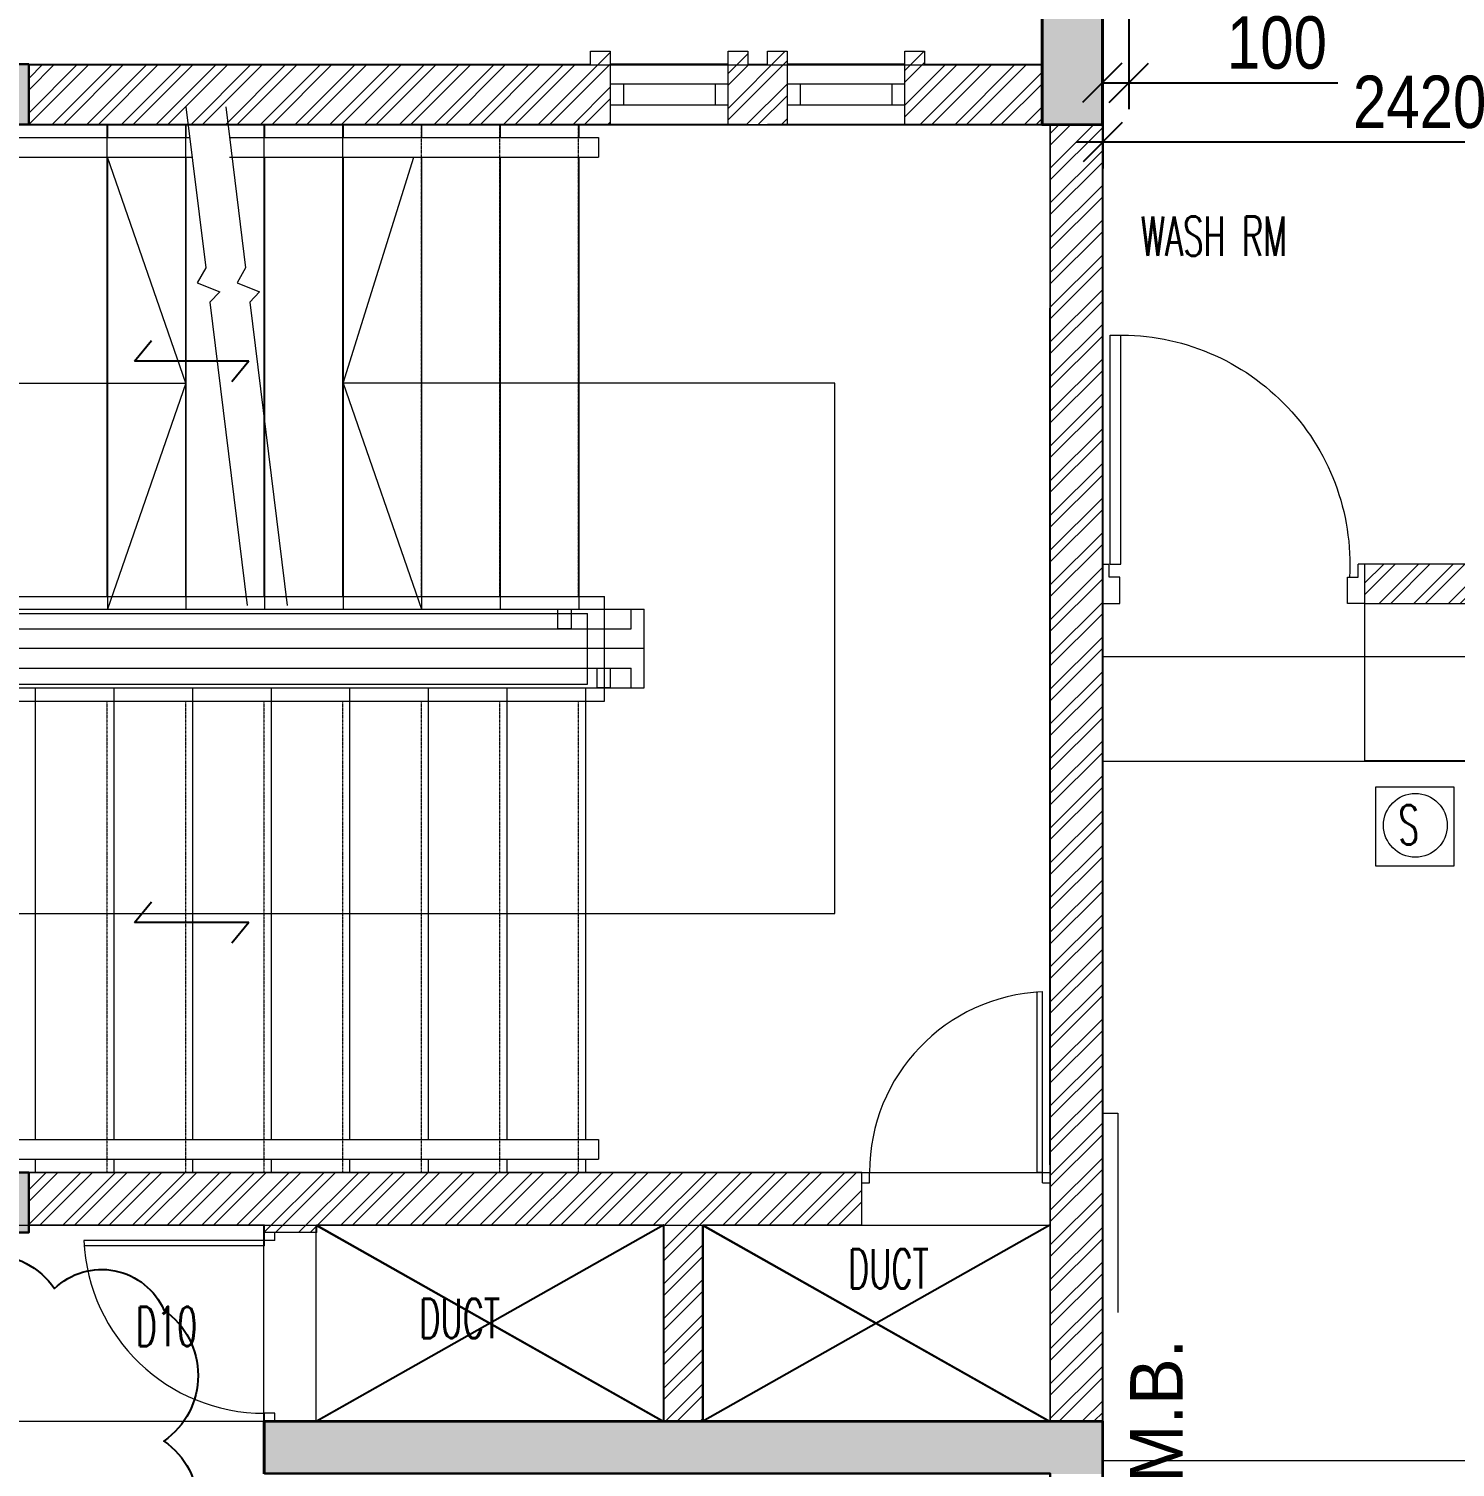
# Model space of a CAD drawing. Header units: inches. Extents: x 5899882 to 5988838, y -468923 to -96891.
# Drawn here: x 5941288 to 5946734, y -274021 to -268529 of the extents above; entities that cross this region are included whole.
import ezdxf

# ---------------------------------------------------------------- set-up
doc = ezdxf.new("R2010")
doc.units = ezdxf.units.IN
doc.header["$MEASUREMENT"] = 0
doc.linetypes.add('DASHED', pattern=[0.75, 0.5, -0.25])
doc.layers.get('Defpoints').update_dxf_attribs({"color": 8})
for name, color, linetype in [('0- SLC ARCH LAYOUT', 7, 'Continuous'), ('0- SLC DIMENSION', 7, 'Continuous'), ('0-SLC RCC 2ND. FLOOR', 7, 'Continuous'), ('CL', 7, 'Continuous')]:
    doc.layers.add(name, color=color, linetype=linetype)
for name, color, linetype, lineweight in [('ARCL-BOARD', 8, 'Continuous', 9), ('ARCL-HATCH-B', 8, 'Continuous', 5), ('ARLC-COL', 8, 'Continuous', 30), ('ARLC-DOOR-W', 8, 'Continuous', 5), ('ARLC-ELE0', 8, 'Continuous', 9), ('ARLC-ELE1', 8, 'Continuous', 13), ('ARLC-FUR (NOMN)', 8, 'Continuous', 9), ('ARLC-FURN', 8, 'Continuous', 9), ('ARLC-GRILL', 8, 'Continuous', 9), ('ARLC-HATCH-C', 8, 'Continuous', 5), ('ARLC-RCC', 8, 'Continuous', 25), ('ARLC-TEXT0', 8, 'Continuous', 20), ('ARLC-WALL', 8, 'Continuous', 15)]:
    doc.layers.add(name, color=color, linetype=linetype, lineweight=lineweight)
doc.styles.add('RS', font='simplex8.shx', dxfattribs={"width": 0.6, "height": 150})
doc.styles.add('swati', font='GOTHIC.TTF')
doc.styles.add('swis cn bt', font='swissc.ttf')
doc.dimstyles.new('SLC', dxfattribs={"dimtxt": 200, "dimasz": 150, "dimexe": 100, "dimexo": 0, "dimgap": 50, "dimtad": 1, "dimdec": 0, "dimrnd": 5, "dimzin": 1, "dimdsep": 46, "dimtxsty": 'swis cn bt', "dimblk": 'OBLIQUE', "dimcen": 60, "dimdle": 100, "dimclrd": 256, "dimclre": 256, "dimclrt": 256, "dimazin": 0, "dimtfac": 1, "dimtdec": 0, "dimtofl": 0, "dimtmove": 0, "dimatfit": 3, "dimfxl": 0.18, "dimtolj": 1, "dimtzin": 0, "dimarcsym": 0})
pattern_1 = [(45, (-5806111.7, 109613.3), (-66.2912607, 66.2912607), []), (45, (-5806067.505, 109613.3), (-66.2912607, 66.2912607), [])]

# ---------------------------------------------------------------- blocks, each defined once
blk = doc.blocks.new('jjuj')
at = {"layer": 'ARLC-DOOR-W', "ltscale": 0.1}
for p, q in [((5733136.3, -29654.3), (5733136.3, -29679.3)), ((5733286.3, -29654.3), (5733286.3, -29719.3))]:
    blk.add_line(p, q, dxfattribs=at)
blk.add_lwpolyline([(5733286.3, -29719.3), (5733186.3, -29719.3), (5733186.3, -29679.3), (5733136.3, -29679.3)], dxfattribs=at)
blk = doc.blocks.new('gfhmk')
at = {"layer": 'ARLC-DOOR-W', "ltscale": 0.1}
for p, q in [((5733137, -36568), (5732262.9, -36568)), ((5733137, -36568), (5733137, -36608)), ((5733137, -36608), (5732262, -36608))]:
    blk.add_line(p, q, dxfattribs=at)
blk.add_arc((5733137, -36608), 875, 177.3797, 273.233, dxfattribs=at)
blk = doc.blocks.new('A$7E4912E38371FE')
at = {"layer": 'ARLC-DOOR-W'}
for p, q in [((670, 40), (670, 730)), ((690, 40), (690, 730)), ((0, 40), (30, 40)), ((0, 0), (30, 0)), ((690, 40), (670, 40)), ((690, 0), (720, 0))]:
    blk.add_line(p, q, dxfattribs=at)
at = {"layer": 'ARLC-DOOR-W', "ltscale": 0.1}
for points in [[(30, 0), (30, 40)], [(690, 0), (690, 40)]]:
    blk.add_lwpolyline(points, dxfattribs=at)
at = {"layer": 'ARLC-DOOR-W'}
blk.add_arc((720, 40), 690, 92.4919, 180, dxfattribs=at)
blk = doc.blocks.new('A$7E4912E391137F')
at = {"layer": 'ARLC-DOOR-W'}
for p, q in [((690, 690), (690, 720)), ((730, 690), (730, 720)), ((690, 690), (0, 690)), ((690, 670), (0, 670)), ((690, 670), (690, 690)), ((690, 0), (690, 30)), ((730, 0), (730, 30))]:
    blk.add_line(p, q, dxfattribs=at)
at = {"layer": 'ARLC-DOOR-W', "ltscale": 0.1}
for points in [[(730, 690), (690, 690)], [(730, 30), (690, 30)]]:
    blk.add_lwpolyline(points, dxfattribs=at)
at = {"layer": 'ARLC-DOOR-W'}
blk.add_arc((690, 720), 690, 182.4919, 270, dxfattribs=at)
blk = doc.blocks.new('A$C3DAD2E9A')
at = {"layer": 'ARCL-HATCH-B'}
h = blk.add_hatch(dxfattribs=at)
h.set_pattern_fill('ANSI32', color=256, scale=250)
h.set_pattern_definition(pattern_1)
h.paths.add_polyline_path([(3104.7, 3473.5), (2722.2, 3473.5), (2722.2, 6241.5), (2622.2, 6241.5), (2622.2, 3473.5), (1202.2, 3473.5), (1202.2, 3323.5), (3104.7, 3323.5)])
h = blk.add_hatch(dxfattribs=at)
h.set_pattern_fill('ANSI32', color=256, scale=250)
h.set_pattern_definition(pattern_1)
h.paths.add_polyline_path([(-1677.8, 5431.5), (-1752.8, 5431.5), (-1752.8, 5381.5), (-3897.8, 5381.5), (-3897.8, 5151.5), (-3289.4, 5151.5), (-3297.8, 5219.6), (-3297.8, 5219.6), (-3289.4, 5151.5), (-3137.6, 5151.5), (-3146, 5219.6), (-3146, 5219.6), (-3137.6, 5151.5), (-1677.8, 5151.5)])
h = blk.add_hatch(dxfattribs=at)
h.set_pattern_fill('ANSI32', color=256, scale=250)
h.set_pattern_definition(pattern_1)
h.paths.add_polyline_path([(-1002.8, 5431.5), (-1077.8, 5431.5), (-1077.8, 5381.5), (-1152.8, 5381.5), (-1152.8, 5431.5), (-1227.8, 5431.5), (-1227.8, 5151.5), (-1152.8, 5151.5), (-1077.8, 5151.5), (-1002.8, 5151.5)])
h = blk.add_hatch(dxfattribs=at)
h.set_pattern_fill('ANSI32', color=256, scale=250)
h.set_pattern_definition(pattern_1)
h.paths.add_polyline_path([(-27.8, 5381.5), (-477.8, 5381.5), (-477.8, 5431.5), (-552.8, 5431.5), (-552.8, 5151.5), (-27.8, 5151.5)])
h = blk.add_hatch(dxfattribs=at)
h.set_pattern_fill('ANSI32', color=256, scale=250)
h.set_pattern_definition(pattern_1)
h.paths.add_polyline_path([(202.2, 5151.5), (2.2, 5151.5), (2.2, 201.5), (202.2, 201.5), (202.2, 1376.8)])
h = blk.add_hatch(dxfattribs=at)
h.set_pattern_fill('ANSI32', color=256, scale=250)
h.set_pattern_definition(pattern_1)
h.paths.add_polyline_path([(-717.8, 1151.5), (-3897.8, 1151.5), (-3897.8, 951.5), (-2997.8, 951.5), (-2997.8, 921.5), (-2797.8, 921.5), (-2797.8, 951.5), (-1470.1, 951.5), (-1472.8, 950), (-1472.8, 201.5), (-1322.8, 201.5), (-1322.8, 951.5), (-717.8, 951.5)])
at = {"layer": 'ARLC-HATCH-C', "ltscale": 0.1}
for points in [[(-27.8, 5217.4), (-27.8, 6961.5), (202.2, 6961.5), (202.2, 6572.4), (202.2, 6172.4), (202.2, 5151.5), (-27.8, 5151.5)], [(-5097.8, 5151.5), (-4797.8, 5151.5), (-4497.8, 5151.5), (-4197.8, 5151.5), (-3897.8, 5151.5), (-3897.8, 5381.5), (-5097.8, 5381.5)], [(-5097.8, 921.5), (-5097.8, 1151.5), (-4797.8, 1151.5), (-4497.8, 1151.5), (-4197.8, 1151.5), (-4042.2, 1151.5), (-3897.8, 1151.5), (-3897.8, 951.5), (-3897.8, 921.5)], [(-2997.8, 1.5), (-2997.8, 201.5), (-2797.8, 201.5), (202.2, 201.5), (202.2, 1.5), (2.2, 1.5), (-2797.8, 1.5)]]:
    blk.add_hatch(color=256, dxfattribs=at).paths.add_polyline_path(points)
at = {"layer": 'ARCL-BOARD'}
blk.add_lwpolyline([(202.2, 1376.8), (260.2, 1376.8), (260.2, -1223.2), (202.2, -1223.2)], close=True, dxfattribs=at)
at = {"layer": 'ARLC-COL'}
for points in [[(-27.8, 6961.5), (202.2, 6961.5), (202.2, 5151.5), (-27.8, 5151.5)], [(-5097.8, 1151.5), (-3897.8, 1151.5), (-3897.8, 921.5), (-5097.8, 921.5)]]:
    blk.add_lwpolyline(points, close=True, dxfattribs=at)
at = {"layer": 'ARLC-COL', "ltscale": 0.1}
blk.add_lwpolyline([(-5097.8, 5381.5), (-3897.8, 5381.5), (-3897.8, 5151.5), (-5097.8, 5151.5)], close=True, dxfattribs=at)
at = {"layer": 'ARLC-COL'}
blk.add_lwpolyline([(-2997.8, 201.5), (202.2, 201.5), (202.2, -7248.5), (2.2, -7248.5), (2.2, -6298.5), (-2997.8, -6298.5), (-2997.8, -6098.5), (2.2, -6098.5), (2.2, -4198.5), (-2997.8, -4198.5), (-2997.8, -3998.5), (2.2, -3998.5), (2.2, -2098.5), (-2997.8, -2098.5), (-2997.8, -1898.5), (2.2, -1898.5), (2.2, 1.5), (-2997.8, 1.5), (-2998.3, 201.5)], dxfattribs=at)
at = {"layer": 'ARLC-DOOR-W'}
for p, q in [((-1677.8, 5306.5), (-1227.8, 5306.5)), ((-1627.8, 5306.5), (-1627.8, 5226.5)), ((-1277.8, 5306.5), (-1277.8, 5226.5)), ((-1002.8, 5306.5), (-552.8, 5306.5)), ((-952.8, 5306.5), (-952.8, 5226.5)), ((-602.8, 5306.5), (-602.8, 5226.5)), ((-1677.8, 5226.5), (-1227.8, 5226.5)), ((-1002.8, 5226.5), (-552.8, 5226.5))]:
    blk.add_line(p, q, dxfattribs=at)
at = {"layer": 'ARLC-ELE0'}
for p, q in [((-1227.8, 5381.5), (-1677.8, 5381.5)), ((-1227.8, 5381.5), (-1677.8, 5381.5)), ((-552.8, 5381.5), (-1002.8, 5381.5)), ((-552.8, 5381.5), (-1002.8, 5381.5)), ((-1227.8, 5151.5), (-1677.8, 5151.5)), ((-1227.8, 5151.5), (-1677.8, 5151.5)), ((-552.8, 5151.5), (-1002.8, 5151.5)), ((-552.8, 5151.5), (-1002.8, 5151.5)), ((-5297.8, 3301.5), (-1547.8, 3301.5)), ((-5297.8, 3301.5), (-1547.8, 3301.5)), ((-1547.8, 3001.5), (-1547.8, 3301.5)), ((-1547.8, 3001.5), (-1547.8, 3301.5)), ((-1547.8, 3151.5), (-5297.8, 3151.5)), ((-1547.8, 3151.5), (-5297.8, 3151.5)), ((-5297.8, 3001.5), (-1547.8, 3001.5)), ((-5297.8, 3001.5), (-1547.8, 3001.5)), ((-3872.8, 3001.5), (-3872.8, 1276.5)), ((-3872.8, 3001.5), (-3872.8, 1276.5)), ((-3572.8, 3001.5), (-3572.8, 1275.7)), ((-3572.8, 3001.5), (-3572.8, 1275.7)), ((-3272.8, 3001.5), (-3272.8, 1276.5)), ((-3272.8, 3001.5), (-3272.8, 1276.5)), ((-2972.8, 3001.5), (-2972.8, 1276.5)), ((-2972.8, 3001.5), (-2972.8, 1276.5)), ((-2672.8, 3001.5), (-2672.8, 1276.5)), ((-2672.8, 3001.5), (-2672.8, 1276.5)), ((-2372.8, 3001.5), (-2372.8, 1276.5)), ((-2372.8, 3001.5), (-2372.8, 1276.5)), ((-2072.8, 3001.5), (-2072.8, 1276.5)), ((-2072.8, 3001.5), (-2072.8, 1276.5)), ((-1772.8, 3001.5), (-1772.8, 1276.5)), ((-1772.8, 3001.5), (-1772.8, 1276.5)), ((-3872.8, 1201.5), (-3872.8, 1151.5)), ((-3872.8, 1201.5), (-3872.8, 1151.5)), ((-3572.8, 1201.5), (-3572.8, 1151.5)), ((-3572.8, 1201.5), (-3572.8, 1151.5)), ((-3272.8, 1201.5), (-3272.8, 1151.5)), ((-3272.8, 1201.5), (-3272.8, 1151.5)), ((-2972.8, 1201.5), (-2972.8, 1151.5)), ((-2972.8, 1201.5), (-2972.8, 1151.5)), ((-2672.8, 1201.5), (-2672.8, 1151.5)), ((-2672.8, 1201.5), (-2672.8, 1151.5)), ((-2372.8, 1201.5), (-2372.8, 1151.5)), ((-2372.8, 1201.5), (-2372.8, 1151.5)), ((-2072.8, 1201.5), (-2072.8, 1151.5)), ((-2072.8, 1201.5), (-2072.8, 1151.5)), ((-1772.8, 1201.5), (-1772.8, 1151.5)), ((-1772.8, 1201.5), (-1772.8, 1151.5)), ((-2797.8, 951.5), (-1472.8, 201.5)), ((-1472.8, 951.5), (-2797.8, 201.5)), ((-2797.8, 950), (-1472.8, 200)), ((-1472.8, 950), (-2797.8, 200)), ((-1322.8, 951.5), (2.2, 201.5)), ((2.2, 951.5), (-1322.8, 201.5))]:
    blk.add_line(p, q, dxfattribs=at)
at = {"layer": 'ARLC-ELE0', "ltscale": 0.008}
for p, q in [((-3597.8, 5151.5), (-3597.8, 5101.5)), ((-3597.8, 5151.5), (-3597.8, 5101.5)), ((-3297.8, 5151.5), (-3297.8, 5101.5)), ((-3297.8, 5151.5), (-3297.8, 5101.5)), ((-2997.8, 5151.5), (-2997.8, 5101.5)), ((-2997.8, 5151.5), (-2997.8, 5101.5)), ((-2697.8, 5151.5), (-2697.8, 5101.5)), ((-2697.8, 5151.5), (-2697.8, 5101.5)), ((-2397.8, 5151.5), (-2397.8, 5101.5)), ((-2397.8, 5151.5), (-2397.8, 5101.5)), ((-2097.8, 5151.5), (-2097.8, 5101.5)), ((-2097.8, 5151.5), (-2097.8, 5101.5)), ((-1797.8, 5151.5), (-1797.8, 5101.5)), ((-1797.8, 5151.5), (-1797.8, 5101.5)), ((-3597.8, 5026.5), (-3597.8, 3301.5)), ((-3597.8, 5026.5), (-3597.8, 3301.5)), ((-3297.8, 5026.5), (-3297.8, 3301.5)), ((-3297.8, 5026.5), (-3297.8, 3301.5)), ((-2997.8, 5026.5), (-2997.8, 3301.5)), ((-2997.8, 5026.5), (-2997.8, 3301.5)), ((-2697.8, 5026.5), (-2697.8, 3301.5)), ((-2697.8, 5026.5), (-2697.8, 3301.5)), ((-2397.8, 5026.5), (-2397.8, 3301.5)), ((-2397.8, 5026.5), (-2397.8, 3301.5)), ((-2097.8, 5026.5), (-2097.8, 3301.5)), ((-2097.8, 5026.5), (-2097.8, 3301.5)), ((-1797.8, 5026.5), (-1797.8, 3301.5)), ((-1797.8, 5026.5), (-1797.8, 3301.5))]:
    blk.add_line(p, q, dxfattribs=at)
at = {"layer": 'ARLC-ELE0'}
for points in [[(-3297.8, 5219.6), (-3222.2, 4605.1), (-3254.3, 4546.9), (-3168.9, 4513.1), (-3206.1, 4474), (-3063.5, 3315.3)], [(-3297.8, 5219.6), (-3222.2, 4605.1), (-3254.3, 4546.9), (-3168.9, 4513.1), (-3206.1, 4474), (-3063.5, 3315.3)], [(-3146, 5219.6), (-3070.4, 4605.1), (-3102.5, 4546.9), (-3017.1, 4513.1), (-3054.3, 4474), (-2911.8, 3315.3)], [(-3146, 5219.6), (-3070.4, 4605.1), (-3102.5, 4546.9), (-3017.1, 4513.1), (-3054.3, 4474), (-2911.8, 3315.3)]]:
    blk.add_lwpolyline(points, dxfattribs=at)
at = {"layer": 'ARLC-ELE0', "ltscale": 0.008}
for points in [[(-5097.8, 4164), (-3297.8, 4164), (-3597.8, 5026.5)], [(-5072.8, 2139), (-1772.8, 2139), (-820.8, 2139), (-820.8, 4164), (-2697.8, 4164), (-2427.1, 5026.5)], [(-3297.8, 4164), (-3597.8, 3301.5)], [(-2697.8, 4164), (-2397.8, 3301.5)]]:
    blk.add_lwpolyline(points, dxfattribs=at)
at = {"layer": 'ARLC-FUR (NOMN)'}
blk.add_circle((1396.1, 2476.1), 121.8, dxfattribs=at)
at = {"layer": 'ARLC-FURN'}
blk.add_lwpolyline([(1202.2, 3323.5), (1202.2, 2723.5), (7537.2, 2723.5), (7537.2, 3323.5)], dxfattribs=at)
blk.add_lwpolyline([(1244.2, 2622), (1244.2, 2322), (1544.2, 2322), (1544.2, 2622)], close=True, dxfattribs=at)
at = {"layer": 'ARLC-GRILL'}
for p, q in [((-5172.8, 5101.5), (-3283.3, 5101.5)), ((-3131.5, 5101.5), (-1722.8, 5101.5)), ((-1722.8, 5101.5), (-1722.8, 5026.5)), ((-5172.8, 5026.5), (-3274, 5026.5)), ((-3131.5, 5026.5), (-1722.8, 5026.5)), ((-5247.8, 3301.5), (-1597.8, 3301.5)), ((-1597.8, 3226.5), (-1597.8, 3301.5)), ((-5247.8, 3226.5), (-1597.8, 3226.5)), ((-5247.8, 3076.5), (-1597.8, 3076.5)), ((-1597.8, 3001.5), (-1597.8, 3076.5)), ((-5247.8, 3001.5), (-1597.8, 3001.5)), ((-5097.8, 1276.5), (-1722.8, 1276.5)), ((-1722.8, 1276.5), (-1722.8, 1201.5)), ((-5097.8, 1201.5), (-1722.8, 1201.5))]:
    blk.add_line(p, q, dxfattribs=at)
at = {"layer": 'ARLC-GRILL', "ltscale": 0.001}
for points in [[(-1877.4, 3301.5), (-1827.4, 3301.5), (-1827.4, 3226.5), (-1877.4, 3226.5)], [(-1727.8, 3076.5), (-1677.8, 3076.5), (-1677.8, 3001.5), (-1727.8, 3001.5)]]:
    blk.add_lwpolyline(points, close=True, dxfattribs=at)
at = {"layer": 'ARLC-RCC'}
blk.add_lwpolyline([(-2997.8, 0), (-2997.8, 200), (202.2, 200), (202.2, -6100)], dxfattribs=at)
at = {"layer": 'ARLC-WALL', "ltscale": 0.1}
for p, q in [((-552.8, 5431.5), (-477.8, 5431.5)), ((-552.8, 5151.5), (-552.8, 5431.5)), ((-477.8, 5431.5), (-477.8, 5381.5)), ((-3897.8, 5381.5), (-1752.8, 5381.5)), ((-1152.8, 5381.5), (-1077.8, 5381.5)), ((-1152.8, 5381.5), (-1077.8, 5381.5)), ((-477.8, 5381.5), (-27.8, 5381.5)), ((-3897.8, 5151.5), (-1677.8, 5151.5)), ((-1227.8, 5151.5), (-1077.8, 5151.5)), ((-27.8, 5151.5), (-552.8, 5151.5)), ((2.2, 5151.5), (2.2, 201.5)), ((202.2, 5151.5), (202.2, 201.5)), ((2622.2, 3473.5), (1202.2, 3473.5)), ((1202.2, 3473.5), (1202.2, 3323.5)), ((-717.8, 1151.5), (-3897.8, 1151.5)), ((-717.8, 951.5), (-717.8, 1151.5)), ((-3897.8, 951.5), (-2997.8, 951.5)), ((-2997.8, 921.5), (-2997.8, 951.5)), ((-2797.8, 921.5), (-2797.8, 951.5)), ((-2797.8, 951.5), (-1472.8, 951.5)), ((-1472.8, 951.5), (-1472.8, 201.5)), ((-1322.8, 951.5), (-1322.8, 201.5)), ((-1322.8, 951.5), (-717.8, 951.5)), ((-2797.8, 921.5), (-2997.8, 921.5))]:
    blk.add_line(p, q, dxfattribs=at)
for points in [[(-1752.8, 5381.5), (-1752.8, 5431.5), (-1677.8, 5431.5), (-1677.8, 5151.5), (-3897.8, 5151.5)], [(-1152.8, 5151.5), (-1152.8, 5151.5), (-1227.8, 5151.5), (-1227.8, 5431.5), (-1152.8, 5431.5), (-1152.8, 5381.5)], [(-1077.8, 5381.5), (-1077.8, 5431.5), (-1002.8, 5431.5), (-1002.8, 5151.5), (-1077.8, 5151.5), (-1077.8, 5151.5)], [(1202.2, 3323.5), (3104.7, 3323.5)]]:
    blk.add_lwpolyline(points, dxfattribs=at)
at = {"xscale": -1, "rotation": 89.99999999999993}
for name, p in [('gfhmk', (-36337.1, 5736609.8)), ('gfhmk', (-36337.1, 5736609.8)), ('jjuj', (-29452.1, 5736609.8)), ('jjuj', (-29452.1, 5736609.8))]:
    blk.add_blockref(name, p, dxfattribs=at)
at = {"rotation": 270}
blk.add_blockref('jjuj', (30856.6, 5736609.8), dxfattribs=at)
blk.add_blockref('jjuj', (30856.6, 5736609.8), dxfattribs=at)
at = {"layer": 'ARLC-DOOR-W'}
for name, p in [('A$7E4912E38371FE', (-717.8, 1111.5)), ('A$7E4912E391137F', (-3687.8, 201.5))]:
    blk.add_blockref(name, p, dxfattribs=at)
at = {"layer": 'ARLC-FUR (NOMN)', "style": 'RS', "width": 0.6}
blk.add_text('S ', height=150, dxfattribs=at).set_placement((1331.9, 2403.2))
at = {"layer": 'ARLC-TEXT0', "style": 'RS', "width": 0.6}
for s, p in [('WASH RM  ', (347.8, 4650.9)), ('DUCT', (-770.2, 708.3)), ('DUCT', (-2407, 518.9)), ('D10', (-3489.7, 488.1))]:
    blk.add_text(s, height=150, dxfattribs=at).set_placement(p)
at = {"layer": 'ARCL-BOARD', "ltscale": 350, "insert": (408.5, 114.7), "char_height": 200, "attachment_point": 5, "rotation": 90, "style": 'swati', "bg_fill": 2}
blk.add_mtext('S.M.B.', dxfattribs=at)
blk = doc.blocks.new('GYS')
for p, q in [((6635556, -325051.9), (6635556, -325488.3)), ((6635556, -325051.9), (6635635, -325117)), ((6635556, -325488.3), (6635477, -325423.2))]:
    blk.add_line(p, q)
blk = doc.blocks.new('A$C77C3199A')
at = {"layer": 'ARLC-HATCH-C', "ltscale": 0.1}
for points in [[(200, 6960), (-30, 6960), (-30, 5150), (200, 5150)], [(-3000, 0), (-3000, 200), (-2800, 200), (200, 200), (200, 0), (0, 0), (-2800, 0)]]:
    blk.add_hatch(color=0, dxfattribs=at).paths.add_polyline_path(points)
for p, q in [((-1475, 950), (-1475, 200)), ((-1325, 950), (-1325, 200))]:
    blk.add_line(p, q)
blk.add_lwpolyline([(-8299.3, 708.2, -0.520567), (-7799.3, 708.2, -0.520567), (-7299.3, 708.2, -0.520567), (-6799.3, 708.2, -0.520567), (-6299.3, 708.2, -0.520567), (-5799.3, 708.2, -0.520567), (-5299.3, 708.2, -0.520567), (-4799.3, 708.2, -0.520567), (-4299.3, 708.2, -0.520567), (-3799.3, 708.2, -0.520567), (-3381.6, 625.8, -0.520567), (-3381.6, 125.8, -0.520567), (-3381.6, -374.2, -0.520567)], format="xyb")
at = {"layer": 'ARLC-COL', "color": 0}
blk.add_lwpolyline([(-30, 6960), (200, 6960), (200, 5150), (-30, 5150)], close=True, dxfattribs=at)
at = {"layer": 'ARLC-ELE0', "color": 0}
for p, q in [((-3600, 5150), (-3600, 3350)), ((-3300, 5150), (-3300, 3350)), ((-3000, 5150), (-3000, 3350)), ((-2700, 5150), (-2700, 3350))]:
    blk.add_line(p, q, dxfattribs=at)
at = {"layer": 'ARLC-ELE0', "color": 0, "linetype": 'DASHED', "ltscale": 0.002}
for p, q in [((-2400, 5150), (-2400, 3350)), ((-2100, 5150), (-2100, 3350)), ((-1800, 5150), (-1800, 3350)), ((-3600, 2950), (-3600, 1150)), ((-3300, 2950), (-3300, 1150)), ((-3000, 2950), (-3000, 1150.9)), ((-2700, 2950), (-2700, 1150)), ((-2400, 2950), (-2400, 1150)), ((-2100, 2950), (-2100, 1150)), ((-1800, 2950), (-1800, 1150))]:
    blk.add_line(p, q, dxfattribs=at)
at = {"layer": 'ARLC-ELE1', "color": 0}
for p, q in [((-5200, 3350), (-1700, 3350)), ((-1700, 2950), (-1700, 3350)), ((-5135, 3285), (-1765, 3285)), ((-1765, 3015), (-1765, 3285)), ((-5135, 3015), (-1765, 3015)), ((-5200, 2950), (-1700, 2950)), ((-4950, 2950), (-1950, 2950))]:
    blk.add_line(p, q, dxfattribs=at)
at = {"layer": 'ARLC-RCC', "color": 0}
blk.add_lwpolyline([(-3000, 0), (-3000, 200), (200, 200), (200, -6100)], dxfattribs=at)
at = {"layer": 'ARLC-WALL', "color": 30, "ltscale": 0.1}
for p, q in [((-3900, 5380), (-30, 5380)), ((-3900, 5150), (-30, 5150)), ((0, 5150), (0, 950)), ((200, 5150), (200, 200)), ((0, 4450), (0, 1180)), ((0, 1150), (-3900, 1150)), ((-5100, 950), (-2800, 950)), ((-3000, 200), (-3000, 950)), ((-3000, 200), (-3000, 950)), ((-2800, 950), (0, 950)), ((-2800, 200), (-2800, 950)), ((-2800, 200), (-2800, 950)), ((0, 950), (0, 200))]:
    blk.add_line(p, q, dxfattribs=at)
at = {"layer": 'ARLC-WALL', "color": 30}
for p, q in [((8685, 3120), (200, 3120)), ((8685, 2720), (200, 2720)), ((-3000, 200), (-6500, 200)), ((8685, 50), (200, 50))]:
    blk.add_line(p, q, dxfattribs=at)
at = {"layer": 'ARLC-WALL', "color": 0, "ltscale": 0.1}
blk.add_lwpolyline([(0, 1180), (0, 4450)], dxfattribs=at)
at = {"layer": 'CL', "color": 0}
for p, q in [((-2800, 950), (-1475, 200)), ((-1475, 950), (-2800, 200)), ((-1325, 950), (0, 200)), ((0, 950), (-1325, 200))]:
    blk.add_line(p, q, dxfattribs=at)
at = {"color": 0, "rotation": 270}
for p in [(321994.5, 6639804.3), (321994.5, 6637661.8)]:
    blk.add_blockref('GYS', p, dxfattribs=at)
blk = doc.blocks.new('_OBLIQUE')
at = {"color": 0, "linetype": 'ByBlock'}
blk.add_line((-0.5, -0.5), (0.5, 0.5), dxfattribs=at)
blk = doc.blocks.new('*D338')
at = {"layer": '0- SLC DIMENSION', "lineweight": -2, "transparency": 16777216}
for p, q in [((5945388.3, -268055), (5945388.3, -269062.5)), ((5947808.3, -268055.3), (5947808.3, -269062.5)), ((5947908.3, -268962.5), (5945288.3, -268962.5))]:
    blk.add_line(p, q, dxfattribs=at)
at = {"layer": 'Defpoints', "color": 0, "transparency": 16777216}
for p in [(5945388.3, -268055), (5947808.3, -268055.3), (5945388.3, -268962.5)]:
    blk.add_point(p, dxfattribs=at)
at = {"layer": '0- SLC DIMENSION', "lineweight": -2, "transparency": 16777216, "xscale": 150, "yscale": 150, "zscale": 150, "rotation": 180}
blk.add_blockref('_OBLIQUE', (5945388.3, -268962.5), dxfattribs=at)
at = {"layer": '0- SLC DIMENSION', "lineweight": -2, "transparency": 16777216, "xscale": 150, "yscale": 150, "zscale": 150}
blk.add_blockref('_OBLIQUE', (5947808.3, -268962.5), dxfattribs=at)
at = {"layer": '0- SLC DIMENSION', "transparency": 16777216, "insert": (5946598.3, -268809.7), "char_height": 200, "attachment_point": 5, "style": 'swis cn bt'}
blk.add_mtext('\\A1;2420', dxfattribs=at)
blk = doc.blocks.new('*D340')
at = {"layer": '0- SLC DIMENSION', "lineweight": -2, "transparency": 16777216}
for p, q in [((5945386.1, -268042.3), (5945386.1, -268836)), ((5945488.3, -268042.3), (5945488.3, -268836)), ((5945386.1, -268736), (5945588.3, -268736)), ((5945488.3, -268736), (5946286.1, -268736))]:
    blk.add_line(p, q, dxfattribs=at)
at = {"layer": 'Defpoints', "color": 0, "transparency": 16777216}
for p in [(5945386.1, -268042.3), (5945488.3, -268042.3), (5945386.1, -268736)]:
    blk.add_point(p, dxfattribs=at)
at = {"layer": '0- SLC DIMENSION', "lineweight": -2, "transparency": 16777216, "xscale": 150, "yscale": 150, "zscale": 150, "rotation": 180}
blk.add_blockref('_OBLIQUE', (5945386.1, -268736), dxfattribs=at)
at = {"layer": '0- SLC DIMENSION', "lineweight": -2, "transparency": 16777216, "xscale": 150, "yscale": 150, "zscale": 150}
blk.add_blockref('_OBLIQUE', (5945488.3, -268736), dxfattribs=at)
at = {"layer": '0- SLC DIMENSION', "transparency": 16777216, "insert": (5946053.5, -268583.3), "char_height": 200, "attachment_point": 5, "style": 'swis cn bt'}
blk.add_mtext('\\A1;100', dxfattribs=at)

msp = doc.modelspace()

# ---------------------------------------------------------------- block references
at = {"layer": '0- SLC ARCH LAYOUT'}
msp.add_blockref('A$C3DAD2E9A', (5945186.1, -274046.5), dxfattribs=at)

# ---------------------------------------------------------------- next in the draw order: block references
at = {"layer": '0-SLC RCC 2ND. FLOOR'}
msp.add_blockref('A$C77C3199A', (5945186.1, -274046.5), dxfattribs=at)

# ---------------------------------------------------------------- next in the draw order: dimensions: what is measured, and where the dimension line sits
at = {"layer": '0- SLC DIMENSION', "color": 1}
dim = msp.add_linear_dim(base=(5945388.3, -268962.5), p1=(5947808.3, -268055.3), p2=(5945388.3, -268055), dimstyle='SLC', dxfattribs=at)
dim.commit()
dim.dimension.update_dxf_attribs({"geometry": '*D338', "text_midpoint": (5946598.3, -268809.7)})
dim = msp.add_linear_dim(base=(5945386.1, -268736), p1=(5945488.3, -268042.3), p2=(5945386.1, -268042.3), dimstyle='SLC', dxfattribs=at)
dim.commit()
dim.dimension.update_dxf_attribs({"geometry": '*D340', "text_midpoint": (5946053.5, -268736), "dimtype": 160})

doc.saveas('drawing.dxf')
